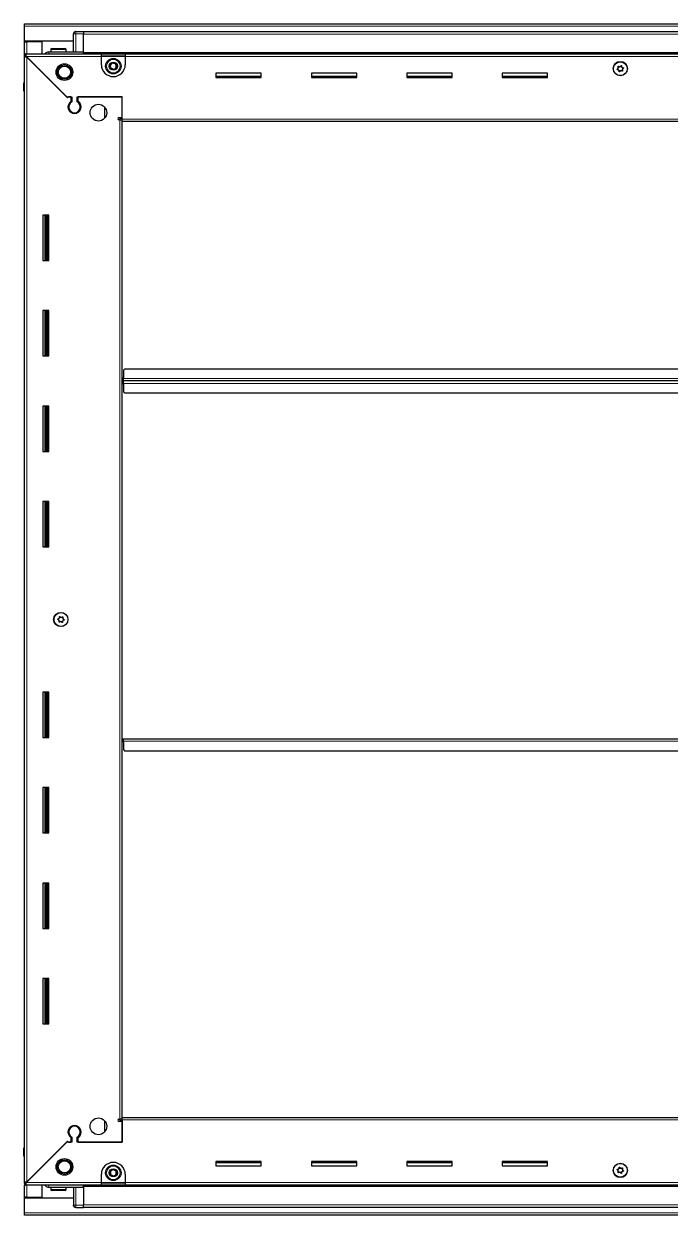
# Model space of a CAD drawing. Header units: millimetres. Extents: x -659 to 3930, y -2010 to 1462.
# Drawn here: x 2846 to 3388, y 274 to 1273 of the extents above; entities that cross this region are included whole.
import ezdxf

# ---------------------------------------------------------------- set-up
doc = ezdxf.new("R2010")
doc.units = ezdxf.units.MM

msp = doc.modelspace()

# ---------------------------------------------------------------- linework, layer by layer
at = {"color": 7, "linetype": 'Continuous', "lineweight": 25}
for p, q in [((2846.49, 1270.73), (2846.49, 1272.83)), ((2846.49, 1272.83), (3845.49, 1272.83)), ((2846.49, 1258.33), (2846.49, 1270.73)), ((2887.49, 1249.33), (2887.49, 1264.33)), ((2888.17, 1265.83), (2888.16, 1265.83)), ((2889.49, 1266.33), (2895.99, 1266.33)), ((2889.49, 1266.33), (2895.99, 1266.33)), ((2895.99, 1266.33), (2895.99, 1266.33)), ((2895.99, 1266.33), (2895.99, 1266.33)), ((2895.99, 1266.33), (2895.99, 1264.33)), ((3795.99, 1266.18), (2895.99, 1266.18)), ((2895.99, 1249.33), (2895.99, 1264.33)), ((2887.49, 1258.33), (2846.49, 1258.33)), ((2846.49, 1257.83), (2846.49, 1258.33)), ((2846.49, 1257.83), (2848.59, 1257.83)), ((2846.49, 1247.58), (2846.49, 1257.83)), ((2847.99, 1257.83), (2847.99, 1258.33)), ((2861.49, 1257.83), (2848.59, 1257.83)), ((2861.49, 1247.58), (2861.49, 1257.83)), ((2866.99, 1249.33), (2895.99, 1249.33)), ((2868.49, 1251.23), (2868.49, 1249.33)), ((2869.29, 1252.03), (2880.69, 1252.03)), ((2881.49, 1249.33), (2881.49, 1251.23)), ((2895.91, 1247.58), (2895.99, 1249.3)), ((2895.99, 1249.33), (2895.99, 1248.83)), ((2846.49, 1246.08), (2846.49, 1247.58)), ((2846.49, 1247.58), (2847.49, 1247.58)), ((2846.49, 1245.58), (2846.49, 1246.08)), ((2846.49, 1246.08), (2847.49, 1246.08)), ((2846.49, 301.08), (2846.49, 1245.58)), ((2847.99, 1245.58), (2846.49, 1245.58)), ((2847.49, 1247.58), (2910.99, 1247.58)), ((2847.49, 1246.08), (2847.49, 1247.58)), ((2848.09, 1245.48), (2881.99, 1211.58)), ((2882.69, 1210.88), (2848.59, 1244.98)), ((2895.99, 1248.18), (3795.99, 1248.18)), ((2910.99, 1245.48), (2910.99, 1247.58)), ((2910.99, 1247.58), (2930.99, 1247.58)), ((2910.99, 1246.08), (2930.99, 1246.08)), ((2910.99, 1238.58), (2910.99, 1245.48)), ((2930.99, 1247.58), (3760.99, 1247.58)), ((2930.99, 1247.58), (2930.99, 1245.48)), ((2930.99, 1245.48), (2930.99, 1238.58)), ((3044.99, 1231.33), (3006.99, 1231.33)), ((3006.99, 1231.33), (3006.99, 1227.83)), ((3044.99, 1227.83), (3044.99, 1231.33)), ((3124.99, 1231.33), (3086.99, 1231.33)), ((3086.99, 1231.33), (3086.99, 1227.83)), ((3124.99, 1227.83), (3124.99, 1231.33)), ((3204.99, 1231.33), (3166.99, 1231.33)), ((3166.99, 1231.33), (3166.99, 1227.83)), ((3204.99, 1227.83), (3204.99, 1231.33)), ((3284.99, 1231.33), (3246.99, 1231.33)), ((3246.99, 1231.33), (3246.99, 1227.83)), ((3284.99, 1227.83), (3284.99, 1231.33)), ((2845.99, 1222.83), (2845.99, 1216.33)), ((2845.99, 1216.33), (2845.99, 1222.83)), ((3044.99, 1228.58), (3006.99, 1228.58)), ((3006.99, 1227.83), (3044.99, 1227.83)), ((3124.99, 1228.58), (3086.99, 1228.58)), ((3086.99, 1227.83), (3124.99, 1227.83)), ((3204.99, 1228.58), (3166.99, 1228.58)), ((3166.99, 1227.83), (3204.99, 1227.83)), ((3284.99, 1228.58), (3246.99, 1228.58)), ((3246.99, 1227.83), (3284.99, 1227.83)), ((2845.99, 1216.33), (2845.99, 1216.33)), ((2846.49, 1216.33), (2845.99, 1216.33)), ((2846.14, 1216.33), (2846.14, 330.33)), ((2881.99, 1211.58), (2886.19, 1211.58)), ((2883.39, 1211.58), (2882.69, 1210.88)), ((2885.49, 1211.58), (2883.39, 1211.58)), ((2885.49, 1211.58), (2885.49, 1207.69)), ((2886.19, 1211.58), (2886.19, 1207.29)), ((2890.79, 1211.58), (2928.49, 1211.58)), ((2890.79, 1207.29), (2890.79, 1211.58)), ((2891.49, 1207.69), (2891.49, 1211.58)), ((2928.49, 1211.58), (2891.49, 1211.58)), ((2928.49, 1194.33), (2928.49, 1211.58)), ((2928.49, 1192.93), (2928.49, 1211.58)), ((2913.99, 1194), (2913.99, 1202.66)), ((2886.49, 1198.72), (2886.49, 1197.96)), ((2925.64, 1194.33), (2928.49, 1194.33)), ((2926.39, 1192.33), (2925.64, 1192.33)), ((2926.39, 1192.33), (2928.49, 1192.33)), ((2928.49, 1193.33), (2926.49, 1193.33)), ((2926.49, 1193.33), (2926.49, 1192.33)), ((2928.49, 1190.83), (2928.49, 1192.93)), ((2928.49, 355.83), (2928.49, 1190.83)), ((3763.49, 1190.83), (2928.49, 1190.83)), ((2866.99, 1112.33), (2861.99, 1112.33)), ((2861.99, 1112.33), (2861.99, 1074.33)), ((2864.14, 1074.33), (2864.14, 1112.33)), ((2865.93, 1074.33), (2865.93, 1112.33)), ((2865.96, 1074.33), (2865.96, 1112.33)), ((2866.99, 1074.33), (2866.99, 1112.33)), ((2861.99, 1074.33), (2866.99, 1074.33)), ((2866.99, 1032.33), (2861.99, 1032.33)), ((2861.99, 1032.33), (2861.99, 994.33)), ((2864.14, 994.33), (2864.14, 1032.33)), ((2865.93, 994.33), (2865.93, 1032.33)), ((2865.96, 994.33), (2865.96, 1032.33)), ((2866.99, 994.33), (2866.99, 1032.33)), ((2861.99, 994.33), (2866.99, 994.33)), ((2930.49, 983.33), (2929.49, 982.33)), ((2929.49, 982.33), (2929.49, 975.43)), ((3761.49, 983.33), (2930.49, 983.33)), ((2929.24, 973.33), (2928.49, 973.33)), ((2929.49, 976.18), (2929.24, 976.18)), ((2929.24, 976.18), (2929.24, 973.33)), ((2929.24, 973.33), (2929.24, 970.48)), ((2929.24, 970.48), (2929.49, 970.48)), ((2929.49, 973.33), (2929.49, 975.43)), ((2929.49, 971.23), (2929.49, 973.33)), ((3762.49, 973.33), (2929.49, 973.33)), ((2929.49, 971.23), (2929.49, 964.33)), ((2929.49, 964.33), (2930.49, 963.33)), ((2930.49, 963.33), (3761.49, 963.33)), ((2866.99, 952.33), (2861.99, 952.33)), ((2861.99, 952.33), (2861.99, 914.33)), ((2864.14, 914.33), (2864.14, 952.33)), ((2865.93, 914.33), (2865.93, 952.33)), ((2865.96, 914.33), (2865.96, 952.33)), ((2866.99, 914.33), (2866.99, 952.33)), ((2861.99, 914.33), (2866.99, 914.33)), ((2866.99, 872.33), (2861.99, 872.33)), ((2861.99, 872.33), (2861.99, 834.33)), ((2864.14, 834.33), (2864.14, 872.33)), ((2865.93, 834.33), (2865.93, 872.33)), ((2865.96, 834.33), (2865.96, 872.33)), ((2866.99, 834.33), (2866.99, 872.33)), ((2861.99, 834.33), (2866.99, 834.33)), ((2866.99, 712.33), (2861.99, 712.33)), ((2861.99, 712.33), (2861.99, 674.33)), ((2864.14, 674.33), (2864.14, 712.33)), ((2865.93, 674.33), (2865.93, 712.33)), ((2865.96, 674.33), (2865.96, 712.33)), ((2866.99, 674.33), (2866.99, 712.33)), ((2861.99, 674.33), (2866.99, 674.33)), ((2928.49, 673.33), (2929.24, 673.33)), ((2929.24, 673.33), (2929.24, 670.48)), ((2929.24, 670.48), (2929.49, 670.48)), ((2929.49, 671.23), (2929.49, 673.33)), ((2929.49, 673.33), (3762.49, 673.33)), ((2929.49, 671.23), (2929.49, 664.33)), ((2929.49, 664.33), (2930.49, 663.33)), ((2930.49, 663.33), (3761.49, 663.33)), ((2866.99, 632.33), (2861.99, 632.33)), ((2861.99, 632.33), (2861.99, 594.33)), ((2864.14, 594.33), (2864.14, 632.33)), ((2865.93, 594.33), (2865.93, 632.33)), ((2865.96, 594.33), (2865.96, 632.33)), ((2866.99, 594.33), (2866.99, 632.33)), ((2861.99, 594.33), (2866.99, 594.33)), ((2866.99, 552.33), (2861.99, 552.33)), ((2861.99, 552.33), (2861.99, 514.33)), ((2864.14, 514.33), (2864.14, 552.33)), ((2865.93, 514.33), (2865.93, 552.33)), ((2865.96, 514.33), (2865.96, 552.33)), ((2866.99, 514.33), (2866.99, 552.33)), ((2861.99, 514.33), (2866.99, 514.33)), ((2866.99, 472.33), (2861.99, 472.33)), ((2861.99, 472.33), (2861.99, 434.33)), ((2864.14, 434.33), (2864.14, 472.33)), ((2865.93, 434.33), (2865.93, 472.33)), ((2865.96, 434.33), (2865.96, 472.33)), ((2866.99, 434.33), (2866.99, 472.33)), ((2861.99, 434.33), (2866.99, 434.33)), ((2913.99, 344), (2913.99, 352.66)), ((2925.64, 354.33), (2926.39, 354.33)), ((2928.49, 352.33), (2925.64, 352.33)), ((2928.49, 354.33), (2926.39, 354.33)), ((2926.49, 354.33), (2926.49, 353.33)), ((2926.49, 353.33), (2928.49, 353.33)), ((2928.49, 353.73), (2928.49, 355.83)), ((2928.49, 355.83), (3763.49, 355.83)), ((2928.49, 353.73), (2928.49, 335.08)), ((2928.49, 335.08), (2928.49, 352.33)), ((2886.49, 348.7), (2886.49, 347.94)), ((2845.99, 323.83), (2845.99, 330.33)), ((2845.99, 330.33), (2845.99, 330.33)), ((2845.99, 330.33), (2845.99, 330.33)), ((2845.99, 330.33), (2845.99, 323.83)), ((2846.49, 330.33), (2845.99, 330.33)), ((2881.99, 335.08), (2848.09, 301.18)), ((2848.59, 301.68), (2882.69, 335.78)), ((2886.19, 335.08), (2881.99, 335.08)), ((2882.69, 335.78), (2883.39, 335.08)), ((2883.39, 335.08), (2885.49, 335.08)), ((2885.49, 338.97), (2885.49, 335.08)), ((2886.19, 339.37), (2886.19, 335.08)), ((2890.79, 335.08), (2890.79, 339.37)), ((2928.49, 335.08), (2890.79, 335.08)), ((2891.49, 335.08), (2891.49, 338.97)), ((2891.49, 335.08), (2928.49, 335.08)), ((2846.49, 322.51), (2846.49, 322.51)), ((3044.99, 318.83), (3006.99, 318.83)), ((3006.99, 318.83), (3006.99, 315.33)), ((3006.99, 318.08), (3044.99, 318.08)), ((3006.99, 315.33), (3044.99, 315.33)), ((3044.99, 315.33), (3044.99, 318.83)), ((3124.99, 318.83), (3086.99, 318.83)), ((3086.99, 318.83), (3086.99, 315.33)), ((3086.99, 318.08), (3124.99, 318.08)), ((3086.99, 315.33), (3124.99, 315.33)), ((3124.99, 315.33), (3124.99, 318.83)), ((3204.99, 318.83), (3166.99, 318.83)), ((3166.99, 318.83), (3166.99, 315.33)), ((3166.99, 318.08), (3204.99, 318.08)), ((3166.99, 315.33), (3204.99, 315.33)), ((3204.99, 315.33), (3204.99, 318.83)), ((3284.99, 318.83), (3246.99, 318.83)), ((3246.99, 318.83), (3246.99, 315.33)), ((3246.99, 318.08), (3284.99, 318.08)), ((3246.99, 315.33), (3284.99, 315.33)), ((3284.99, 315.33), (3284.99, 318.83)), ((2846.49, 300.58), (2846.49, 301.08)), ((2847.99, 301.08), (2846.49, 301.08)), ((2846.49, 300.58), (2846.49, 299.08)), ((2847.49, 300.58), (2846.49, 300.58)), ((2847.49, 300.58), (2847.49, 299.08)), ((2910.99, 301.18), (2910.99, 308.08)), ((2910.99, 299.08), (2910.99, 301.18)), ((2930.99, 300.58), (2910.99, 300.58)), ((2930.99, 308.08), (2930.99, 301.18)), ((2930.99, 301.18), (2930.99, 299.08)), ((2846.49, 288.83), (2846.49, 299.08)), ((2847.49, 299.08), (2846.49, 299.08)), ((2910.99, 299.08), (2847.49, 299.08)), ((2861.49, 288.83), (2861.49, 299.08)), ((2866.99, 297.33), (2895.99, 297.33)), ((2868.49, 297.33), (2868.49, 295.43)), ((2873.06, 294.63), (2869.29, 294.63)), ((2880.69, 294.63), (2873.06, 294.63)), ((2881.49, 295.43), (2881.49, 297.33)), ((2887.49, 297.33), (2887.49, 282.33)), ((2895.99, 297.36), (2895.91, 299.08)), ((3795.99, 298.48), (2895.99, 298.48)), ((2895.99, 297.33), (2895.99, 297.83)), ((2895.99, 297.33), (2895.99, 282.33)), ((2930.99, 299.08), (2910.99, 299.08)), ((3760.99, 299.08), (2930.99, 299.08)), ((2848.59, 288.83), (2846.49, 288.83)), ((2846.49, 288.33), (2846.49, 288.83)), ((2846.49, 288.33), (2887.49, 288.33)), ((2846.49, 275.93), (2846.49, 288.33)), ((2847.99, 288.33), (2847.99, 288.83)), ((2848.59, 288.83), (2861.49, 288.83)), ((2887.49, 282.33), (2887.49, 282.33)), ((2889.49, 280.33), (2895.99, 280.33)), ((2889.49, 280.33), (2895.99, 280.33)), ((2895.99, 280.33), (2895.99, 282.33)), ((2895.99, 280.48), (3795.99, 280.48)), ((2895.99, 280.33), (2895.99, 280.33)), ((2846.49, 273.83), (2846.49, 275.93)), ((3845.49, 273.83), (2846.49, 273.83))]:
    msp.add_line(p, q, dxfattribs=at)
at = {"color": 8, "linetype": 'Continuous', "lineweight": 18}
for p, q in [((3845.49, 1270.73), (2846.49, 1270.73)), ((2887.49, 1264.33), (2889.49, 1264.33)), ((2889.49, 1266.33), (2889.49, 1264.33)), ((2889.49, 1264.33), (2889.49, 1249.33)), ((2895.99, 1264.33), (2889.49, 1264.33)), ((3795.99, 1264.18), (2895.99, 1264.18)), ((2848.59, 1257.83), (2848.59, 1258.33)), ((2848.59, 1247.58), (2848.59, 1257.83)), ((2868.49, 1251.23), (2881.49, 1251.23)), ((3795.99, 1248.83), (2895.99, 1248.83)), ((2910.99, 1245.48), (2848.09, 1245.48)), ((2848.59, 1244.98), (2848.59, 301.68)), ((3795.99, 1247.59), (2895.99, 1247.59)), ((2910.99, 1245.48), (2930.99, 1245.48)), ((3760.99, 1245.48), (2930.99, 1245.48)), ((2846.49, 1222.83), (2845.99, 1222.83)), ((2926.39, 354.33), (2926.39, 1192.33)), ((2928.49, 1192.93), (3763.49, 1192.93)), ((2863.49, 1112.33), (2863.49, 1074.33)), ((2864.72, 1112.33), (2864.72, 1074.33)), ((2863.49, 1032.33), (2863.49, 994.33)), ((2864.72, 1032.33), (2864.72, 994.33)), ((3762.49, 975.43), (2929.49, 975.43)), ((2929.49, 971.23), (3762.49, 971.23)), ((2863.49, 952.33), (2863.49, 914.33)), ((2864.72, 952.33), (2864.72, 914.33)), ((2863.49, 872.33), (2863.49, 834.33)), ((2864.72, 872.33), (2864.72, 834.33)), ((2863.49, 712.33), (2863.49, 674.33)), ((2864.72, 712.33), (2864.72, 674.33)), ((2929.49, 671.23), (3762.49, 671.23)), ((2863.49, 632.33), (2863.49, 594.33)), ((2864.72, 632.33), (2864.72, 594.33)), ((2863.49, 552.33), (2863.49, 514.33)), ((2864.72, 552.33), (2864.72, 514.33)), ((2863.49, 472.33), (2863.49, 434.33)), ((2864.72, 472.33), (2864.72, 434.33)), ((3763.49, 353.73), (2928.49, 353.73)), ((2846.49, 323.83), (2845.99, 323.83)), ((2848.09, 301.18), (2910.99, 301.18)), ((2930.99, 301.18), (2910.99, 301.18)), ((2930.99, 301.18), (3760.99, 301.18)), ((2848.59, 288.83), (2848.59, 299.08)), ((2872.79, 295.43), (2868.49, 295.43)), ((2881.49, 295.43), (2872.79, 295.43)), ((2889.49, 282.33), (2889.49, 297.33)), ((2895.99, 299.07), (3795.99, 299.07)), ((2895.99, 297.83), (3795.99, 297.83)), ((2848.59, 288.33), (2848.59, 288.83)), ((2887.49, 282.33), (2889.49, 282.33)), ((2889.49, 280.33), (2889.49, 282.33)), ((2895.99, 282.33), (2889.49, 282.33)), ((2895.99, 282.48), (3795.99, 282.48)), ((3845.49, 275.93), (2846.49, 275.93))]:
    msp.add_line(p, q, dxfattribs=at)
at = {"color": 7, "linetype": 'Continuous', "lineweight": 25, "flags": 128}
msp.add_lwpolyline([(2887.63, 281.58), (2887.53, 281.94), (2887.49, 282.33)], dxfattribs=at)
at = {"color": 7, "linetype": 'Continuous', "lineweight": 25}
for centre, radius in [((2879.99, 1232.33), 7), ((2920.99, 1237.33), 6.5), ((2920.99, 1237.33), 3.46), ((3345.99, 1235.33), 6), ((3345.99, 1235.18), 5.79), ((2879.99, 1232.33), 6.03), ((2879.99, 1232.33), 5.1), ((3345.99, 1235.18), 1.85), ((2908.49, 1198.33), 7), ((2876.99, 773.33), 6), ((2877.14, 773.33), 5.79), ((2877.14, 773.33), 1.85), ((2908.49, 348.33), 7), ((2879.99, 314.33), 7), ((2879.99, 314.33), 6.03), ((2879.99, 314.33), 5.1), ((2920.99, 309.33), 6.5), ((2920.99, 309.33), 3.46), ((3345.99, 311.33), 6), ((3345.99, 311.48), 5.78), ((3345.99, 311.48), 1.85)]:
    msp.add_circle(centre, radius, dxfattribs=at)
at = {"color": 8, "linetype": 'Continuous', "lineweight": 18}
for centre in [(2920.99, 1237.33), (2920.99, 309.33)]:
    msp.add_circle(centre, 5.7, dxfattribs=at)
at = {"color": 7, "linetype": 'Continuous', "lineweight": 25}
for centre, radius, start, end in [((2889.49, 1264.33), 2, 90, 180), ((2889.49, 1264.33), 2, 123.94202, 131.40962), ((2889.49, 1264.33), 2, 90, 108.58003), ((2869.29, 1251.23), 0.8, 90, 180), ((2880.69, 1251.23), 0.8, 0, 90), ((2887.29, 1249.53), 0.2, 270, 0), ((2920.99, 1237.33), 2.5, 134.01559, 194.01559), ((2920.99, 1237.33), 2.5, 74.01559, 134.01559), ((2920.99, 1237.33), 2.5, 14.01559, 74.01559), ((2920.99, 1238.58), 10, 180, 270), ((2920.99, 1237.33), 2.5, 194.01559, 254.01559), ((2920.99, 1237.33), 2.5, 254.01559, 314.01559), ((2920.99, 1238.58), 10, 270, 0), ((2920.99, 1237.33), 2.5, 314.01559, 14.01559), ((2847.99, 1222.83), 2, 138.59038, 180), ((2888.49, 1203.08), 5.5, 123.05573, 56.94427), ((2888.49, 1203.08), 4.8, 118.63099, 61.36901), ((2925.64, 1193.33), 1, 90, 270), ((2925.64, 353.33), 1, 90, 270), ((2888.49, 343.58), 5.5, 303.05573, 236.94427), ((2888.49, 343.58), 4.8, 298.63099, 241.36901), ((2847.99, 323.83), 2, 180, 198.58003), ((2847.99, 323.83), 2, 180, 221.40962), ((2847.99, 323.83), 2, 213.94202, 221.40962), ((2920.99, 308.08), 10, 90, 180), ((2920.99, 309.33), 2.5, 127.47401, 187.47401), ((2920.99, 309.33), 2.5, 67.47401, 127.47401), ((2920.99, 308.08), 10, 0, 90), ((2920.99, 309.33), 2.5, 7.47401, 67.47401), ((2920.99, 309.33), 2.5, 187.47401, 247.47401), ((2920.99, 309.33), 2.5, 247.47401, 307.47401), ((2920.99, 309.33), 2.5, 307.47401, 7.47401), ((2869.29, 295.43), 0.8, 180, 270), ((2880.69, 295.43), 0.8, 270, 0), ((2887.29, 297.13), 0.2, 0, 90), ((2889.49, 282.33), 2, 180, 270)]:
    msp.add_arc(centre, radius, start, end, dxfattribs=at)
for points, knots in [([(2863.77, 1247.58), (2863.89, 1247.78), (2864.28, 1248.43), (2865.43, 1249.14), (2866.47, 1249.27), (2866.99, 1249.33)], [0, 0, 0, 0, 0.18225, 0.591125, 1, 1, 1, 1]), ([(2895.99, 1249.33), (2895.99, 1249.29), (2895.99, 1249.22), (2895.99, 1248.6), (2895.99, 1248.02), (2895.99, 1247.62), (2895.99, 1247.59)], [0, 0, 0, 0, 0.324279, 0.648558, 0.972836, 1, 1, 1, 1]), ([(2846.49, 1245.58), (2846.51, 1245.53), (2846.57, 1245.44), (2846.96, 1245.31), (2847.52, 1245.18), (2848.1, 1245.07), (2848.46, 1245), (2848.59, 1244.98)], [0, 0, 0, 0, 0.230255, 0.448522, 0.666786, 0.88505, 1, 1, 1, 1]), ([(2848.09, 1245.48), (2848.04, 1245.73), (2847.95, 1246.23), (2847.82, 1246.87), (2847.69, 1247.33), (2847.58, 1247.55), (2847.51, 1247.57), (2847.49, 1247.58)], [0, 0, 0, 0, 0.230255, 0.448522, 0.666786, 0.88505, 1, 1, 1, 1]), ([(2918.21, 1238.12), (2918.58, 1238.48), (2919.28, 1239.15), (2919.97, 1239.82), (2920.29, 1240.13)], [0, 0, 0, 0, 0.534686, 1, 1, 1, 1]), ([(2920.29, 1240.13), (2920.78, 1239.99), (2921.71, 1239.72), (2922.63, 1239.46), (2923.06, 1239.34)], [0, 0, 0, 0, 0.534686, 1, 1, 1, 1]), ([(2923.06, 1239.34), (2923.09, 1239.21), (2923.24, 1238.63), (2923.48, 1237.67), (2923.68, 1236.87), (2923.76, 1236.53)], [0, 0, 0, 0, 0.133125, 0.637099, 1, 1, 1, 1]), ([(2918.91, 1235.32), (2918.83, 1235.66), (2918.63, 1236.46), (2918.39, 1237.42), (2918.24, 1238), (2918.21, 1238.12)], [0, 0, 0, 0, 0.362901, 0.866875, 1, 1, 1, 1]), ([(2921.69, 1234.53), (2921.19, 1234.67), (2920.26, 1234.94), (2919.34, 1235.2), (2918.91, 1235.32)], [0, 0, 0, 0, 0.534686, 1, 1, 1, 1]), ([(2923.76, 1236.53), (2923.39, 1236.18), (2922.7, 1235.51), (2922.01, 1234.84), (2921.69, 1234.53)], [0, 0, 0, 0, 0.5346859, 1, 1, 1, 1]), ([(3344.1, 1237.25), (3344.1, 1237.24), (3344.08, 1237.22), (3344.07, 1237.16), (3344.08, 1237.02), (3344.18, 1236.64), (3344.32, 1236.12), (3344.15, 1235.51), (3343.79, 1235.14), (3343.49, 1234.89), (3343.31, 1234.73), (3343.26, 1234.65), (3343.25, 1234.61), (3343.25, 1234.57), (3343.27, 1234.55), (3343.32, 1234.5), (3343.57, 1234.4), (3344.04, 1234.3), (3344.67, 1233.98), (3344.93, 1233.32), (3344.99, 1232.85), (3345.06, 1232.59), (3345.1, 1232.53), (3345.13, 1232.51), (3345.16, 1232.51), (3345.19, 1232.51), (3345.23, 1232.53), (3345.3, 1232.57), (3345.47, 1232.72), (3345.74, 1233), (3346.14, 1233.32), (3346.77, 1233.43), (3347.28, 1233.24), (3347.64, 1233.11), (3347.79, 1233.08), (3347.85, 1233.09), (3347.88, 1233.11), (3347.9, 1233.14), (3347.91, 1233.2), (3347.9, 1233.34), (3347.8, 1233.72), (3347.66, 1234.24), (3347.83, 1234.85), (3348.19, 1235.22), (3348.49, 1235.47), (3348.66, 1235.63), (3348.71, 1235.71), (3348.73, 1235.75), (3348.72, 1235.79), (3348.71, 1235.81), (3348.65, 1235.86), (3348.4, 1235.96), (3347.94, 1236.06), (3347.3, 1236.37), (3347.05, 1237.04), (3346.99, 1237.51), (3346.92, 1237.77), (3346.87, 1237.83), (3346.85, 1237.85), (3346.82, 1237.85), (3346.78, 1237.85), (3346.74, 1237.83), (3346.67, 1237.78), (3346.5, 1237.63), (3346.24, 1237.36), (3345.83, 1237.04), (3345.21, 1236.93), (3344.7, 1237.12), (3344.33, 1237.25), (3344.19, 1237.28), (3344.13, 1237.27), (3344.11, 1237.26), (3344.1, 1237.25)], [0, 0, 0, 0, 0.0020087, 0.00442, 0.0093647, 0.0255282, 0.0677053, 0.0957862, 0.1246456, 0.1503415, 0.1605194, 0.1633943, 0.1656965, 0.1672448, 0.1688741, 0.1707699, 0.1786058, 0.2119941, 0.2499945, 0.2879948, 0.3213831, 0.329219, 0.3311148, 0.3327441, 0.3342924, 0.3362166, 0.3385353, 0.3413178, 0.349662, 0.3753578, 0.4042173, 0.4322982, 0.4744753, 0.4906388, 0.4966691, 0.49844, 0.5, 0.5020087, 0.50442, 0.5093647, 0.5255282, 0.5677053, 0.5957862, 0.6246456, 0.6503415, 0.6605194, 0.6633943, 0.6656965, 0.6672448, 0.6688741, 0.6707699, 0.6786058, 0.7119941, 0.7499945, 0.7879948, 0.8213831, 0.829219, 0.8311148, 0.8327441, 0.8342924, 0.8362166, 0.8385353, 0.8413178, 0.849662, 0.8753578, 0.9042173, 0.9322982, 0.9744753, 0.9906388, 0.9966691, 0.99844, 1, 1, 1, 1]), ([(2878.77, 775.6), (2878.76, 775.61), (2878.74, 775.62), (2878.68, 775.62), (2878.54, 775.58), (2878.2, 775.4), (2877.71, 775.16), (2877.08, 775.2), (2876.64, 775.47), (2876.34, 775.72), (2876.14, 775.85), (2876.05, 775.89), (2876.01, 775.89), (2875.98, 775.88), (2875.96, 775.86), (2875.92, 775.8), (2875.88, 775.53), (2875.87, 775.06), (2875.7, 774.37), (2875.1, 773.98), (2874.65, 773.83), (2874.41, 773.7), (2874.37, 773.65), (2874.35, 773.62), (2874.35, 773.59), (2874.36, 773.56), (2874.39, 773.52), (2874.45, 773.46), (2874.63, 773.33), (2874.95, 773.12), (2875.35, 772.79), (2875.58, 772.2), (2875.51, 771.67), (2875.45, 771.28), (2875.46, 771.13), (2875.48, 771.08), (2875.5, 771.05), (2875.54, 771.04), (2875.6, 771.04), (2875.73, 771.08), (2876.08, 771.26), (2876.56, 771.5), (2877.2, 771.46), (2877.63, 771.19), (2877.94, 770.94), (2878.13, 770.81), (2878.22, 770.77), (2878.26, 770.77), (2878.3, 770.78), (2878.32, 770.8), (2878.35, 770.86), (2878.4, 771.13), (2878.4, 771.6), (2878.58, 772.29), (2879.18, 772.68), (2879.63, 772.83), (2879.86, 772.96), (2879.91, 773.01), (2879.92, 773.04), (2879.92, 773.07), (2879.91, 773.1), (2879.89, 773.14), (2879.83, 773.2), (2879.65, 773.33), (2879.33, 773.54), (2878.93, 773.87), (2878.69, 774.45), (2878.77, 774.99), (2878.82, 775.38), (2878.82, 775.53), (2878.8, 775.58), (2878.78, 775.6), (2878.77, 775.6)], [0, 0, 0, 0, 0.002009, 0.00442, 0.009365, 0.025528, 0.067705, 0.095786, 0.124646, 0.150342, 0.160519, 0.163394, 0.165697, 0.167245, 0.168874, 0.17077, 0.178606, 0.211994, 0.249994, 0.287995, 0.321383, 0.329219, 0.331115, 0.332744, 0.334292, 0.336217, 0.338535, 0.341318, 0.349662, 0.375358, 0.404217, 0.432298, 0.474475, 0.490639, 0.496669, 0.49844, 0.5, 0.502009, 0.50442, 0.509365, 0.525528, 0.567705, 0.595786, 0.624646, 0.650342, 0.660519, 0.663394, 0.665697, 0.667245, 0.668874, 0.67077, 0.678606, 0.711994, 0.749994, 0.787995, 0.821383, 0.829219, 0.831115, 0.832744, 0.834292, 0.836217, 0.838535, 0.841318, 0.849662, 0.875358, 0.904217, 0.932298, 0.974475, 0.990639, 0.996669, 0.99844, 1, 1, 1, 1]), ([(2918.32, 310.44), (2918.42, 310.51), (2918.9, 310.88), (2919.69, 311.48), (2920.34, 311.98), (2920.61, 312.19)], [0, 0, 0, 0, 0.133125, 0.637099, 1, 1, 1, 1]), ([(2918.7, 307.57), (2918.63, 308.08), (2918.5, 309.04), (2918.38, 309.99), (2918.32, 310.44)], [0, 0, 0, 0, 0.534686, 1, 1, 1, 1]), ([(2920.61, 312.19), (2921.09, 311.99), (2921.98, 311.62), (2922.87, 311.26), (2923.28, 311.09)], [0, 0, 0, 0, 0.534686, 1, 1, 1, 1]), ([(2923.28, 311.09), (2923.35, 310.57), (2923.47, 309.62), (2923.6, 308.67), (2923.65, 308.22)], [0, 0, 0, 0, 0.534686, 1, 1, 1, 1]), ([(3344.1, 309.41), (3344.11, 309.4), (3344.14, 309.39), (3344.2, 309.38), (3344.34, 309.41), (3344.7, 309.54), (3345.21, 309.73), (3345.83, 309.62), (3346.24, 309.3), (3346.51, 309.02), (3346.69, 308.86), (3346.77, 308.81), (3346.82, 308.81), (3346.85, 308.81), (3346.87, 308.83), (3346.92, 308.89), (3346.99, 309.15), (3347.05, 309.62), (3347.3, 310.28), (3347.94, 310.6), (3348.4, 310.7), (3348.65, 310.8), (3348.71, 310.85), (3348.72, 310.87), (3348.73, 310.9), (3348.72, 310.94), (3348.7, 310.98), (3348.65, 311.04), (3348.48, 311.2), (3348.18, 311.44), (3347.83, 311.81), (3347.66, 312.42), (3347.8, 312.94), (3347.9, 313.32), (3347.91, 313.47), (3347.89, 313.53), (3347.87, 313.55), (3347.84, 313.57), (3347.78, 313.58), (3347.64, 313.55), (3347.28, 313.42), (3346.77, 313.23), (3346.14, 313.34), (3345.74, 313.66), (3345.46, 313.94), (3345.28, 314.1), (3345.2, 314.14), (3345.16, 314.15), (3345.13, 314.15), (3345.1, 314.13), (3345.06, 314.07), (3344.99, 313.81), (3344.93, 313.34), (3344.67, 312.67), (3344.04, 312.36), (3343.57, 312.26), (3343.32, 312.16), (3343.27, 312.11), (3343.25, 312.09), (3343.25, 312.06), (3343.26, 312.02), (3343.28, 311.98), (3343.33, 311.92), (3343.49, 311.76), (3343.79, 311.52), (3344.15, 311.15), (3344.32, 310.54), (3344.18, 310.02), (3344.08, 309.64), (3344.07, 309.49), (3344.08, 309.43), (3344.1, 309.42), (3344.1, 309.41)], [0, 0, 0, 0, 0.002009, 0.00442, 0.009365, 0.025528, 0.067705, 0.095786, 0.124646, 0.150342, 0.160519, 0.163394, 0.165697, 0.167245, 0.168874, 0.17077, 0.178606, 0.211994, 0.249994, 0.287995, 0.321383, 0.329219, 0.331115, 0.332744, 0.334292, 0.336217, 0.338535, 0.341318, 0.349662, 0.375358, 0.404217, 0.432298, 0.474475, 0.490639, 0.496669, 0.49844, 0.5, 0.502009, 0.50442, 0.509365, 0.525528, 0.567705, 0.595786, 0.624646, 0.650342, 0.660519, 0.663394, 0.665697, 0.667245, 0.668874, 0.67077, 0.678606, 0.711994, 0.749994, 0.787995, 0.821383, 0.829219, 0.831115, 0.832744, 0.834292, 0.836217, 0.838535, 0.841318, 0.849662, 0.875358, 0.904217, 0.932298, 0.974475, 0.990639, 0.996669, 0.99844, 1, 1, 1, 1]), ([(2848.59, 301.68), (2848.33, 301.63), (2847.84, 301.54), (2847.2, 301.41), (2846.73, 301.28), (2846.51, 301.17), (2846.49, 301.1), (2846.49, 301.08)], [0, 0, 0, 0, 0.230255, 0.448522, 0.666786, 0.88505, 1, 1, 1, 1]), ([(2847.49, 299.08), (2847.53, 299.11), (2847.62, 299.16), (2847.76, 299.55), (2847.89, 300.11), (2848, 300.69), (2848.06, 301.05), (2848.09, 301.18)], [0, 0, 0, 0, 0.230255, 0.448522, 0.666786, 0.88505, 1, 1, 1, 1]), ([(2921.36, 306.47), (2920.89, 306.66), (2920, 307.03), (2919.11, 307.4), (2918.7, 307.57)], [0, 0, 0, 0, 0.534686, 1, 1, 1, 1]), ([(2923.65, 308.22), (2923.38, 308.01), (2922.73, 307.51), (2921.94, 306.91), (2921.46, 306.54), (2921.36, 306.47)], [0, 0, 0, 0, 0.3629006, 0.8668753, 1, 1, 1, 1]), ([(2863.77, 299.08), (2863.89, 298.88), (2864.28, 298.23), (2865.43, 297.52), (2866.47, 297.39), (2866.99, 297.33)], [0, 0, 0, 0, 0.1822499, 0.5911249, 1, 1, 1, 1]), ([(2895.99, 297.33), (2895.99, 297.37), (2895.99, 297.44), (2895.99, 298.06), (2895.99, 298.64), (2895.99, 299.03), (2895.99, 299.07)], [0, 0, 0, 0, 0.324279, 0.648558, 0.972836, 1, 1, 1, 1])]:
    msp.add_open_spline(points, degree=3, knots=knots, dxfattribs=at)
at = {"color": 8, "linetype": 'Continuous', "lineweight": 18}
for points in [[(2866.99, 1249.33), (2866.99, 1249.28), (2866.99, 1249.21), (2866.99, 1248.78), (2866.99, 1248.32), (2866.99, 1247.91), (2866.99, 1247.64), (2866.99, 1247.58)], [(2866.99, 297.33), (2866.99, 297.38), (2866.99, 297.45), (2866.99, 297.88), (2866.99, 298.34), (2866.99, 298.75), (2866.99, 299.02), (2866.99, 299.08)]]:
    msp.add_open_spline(points, degree=3, knots=[0, 0, 0, 0, 0.359753, 0.553414, 0.751185, 0.948956, 1, 1, 1, 1], dxfattribs=at)
at = {"color": 7, "linetype": 'Continuous', "lineweight": 25}
for points in [[(2848.09, 1245.48), (2848.04, 1245.56), (2847.94, 1245.72), (2847.79, 1245.91), (2847.64, 1246.05), (2847.54, 1246.07), (2847.49, 1246.08)], [(2847.99, 1245.58), (2848, 1245.53), (2848.01, 1245.43), (2848.15, 1245.28), (2848.35, 1245.13), (2848.51, 1245.03), (2848.59, 1244.98)], [(2847.49, 300.58), (2847.54, 300.59), (2847.64, 300.61), (2847.79, 300.75), (2847.94, 300.94), (2848.04, 301.1), (2848.09, 301.18)], [(2848.59, 301.68), (2848.51, 301.63), (2848.35, 301.53), (2848.15, 301.38), (2848.01, 301.23), (2848, 301.13), (2847.99, 301.08)]]:
    msp.add_open_spline(points, degree=3, dxfattribs=at)

doc.saveas('drawing.dxf')
